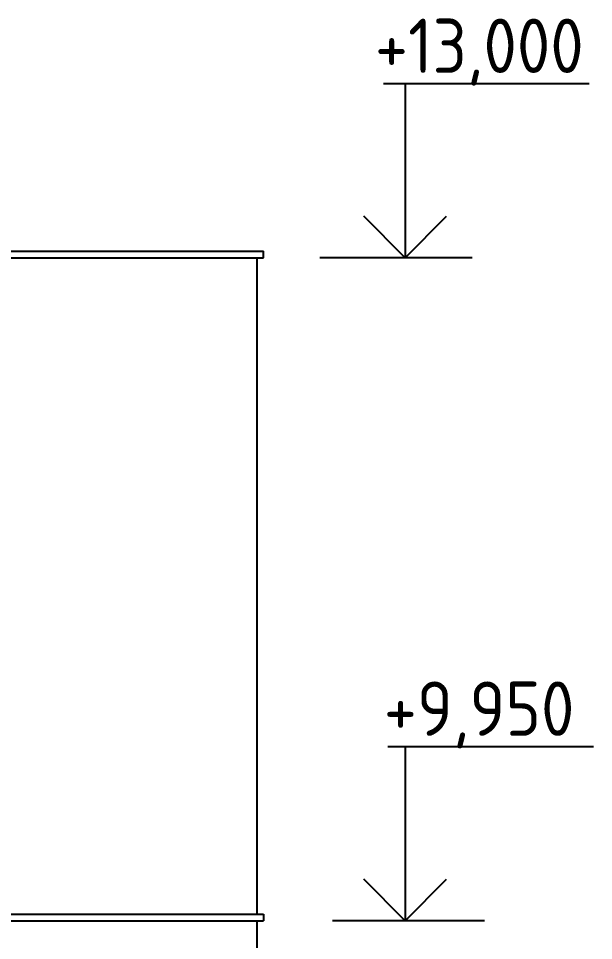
# Model space of a CAD drawing. Extents: x 3792242 to 5145247, y -1546315 to -1031918.
# Drawn here: x 4217506 to 4220154, y -1518785 to -1514543 of the extents above; entities that cross this region are included whole.
import ezdxf

# ---------------------------------------------------------------- set-up
doc = ezdxf.new("R2010")
doc.units = 0
doc.header["$MEASUREMENT"] = 0
doc.layers.add('TENKÁ', color=7, linetype='CONTINUOUS')
doc.styles.add('STYLE1', font='isocp.shx')

msp = doc.modelspace()

# ---------------------------------------------------------------- linework, layer by layer
at = {"layer": 'TENKÁ', "linetype": 'ByBlock', "ltscale": 0.25}
for p, q in [((4220134.307, -1514843.77), (4219186.511, -1514843.77)), ((4219286.698, -1514843.77), (4219286.698, -1515643.77)), ((4219286.698, -1515643.77), (4219095.779, -1515452.851)), ((4219286.698, -1515643.77), (4219477.616, -1515452.851)), ((4220154.307, -1517893.77), (4219206.511, -1517893.77)), ((4219286.698, -1517893.77), (4219286.698, -1518693.77)), ((4219286.698, -1518693.77), (4219095.779, -1518502.851)), ((4219286.698, -1518693.77), (4219477.616, -1518502.851))]:
    msp.add_line(p, q, dxfattribs=at)
at = {"layer": 'TENKÁ'}
for p, q in [((4215829.314, -1515613.77), (4218634.314, -1515613.77)), ((4218634.314, -1515643.77), (4218634.314, -1515613.77)), ((4215829.314, -1515643.77), (4218634.314, -1515643.77)), ((4218604.314, -1515643.77), (4218604.314, -1518663.77)), ((4173034.314, -1518663.77), (4218634.314, -1518663.77)), ((4218634.314, -1518663.77), (4218634.314, -1518693.77)), ((4173034.314, -1518693.77), (4218634.314, -1518693.77)), ((4218604.314, -1518693.77), (4218604.314, -1531611.501))]:
    msp.add_line(p, q, dxfattribs=at)
at = {"layer": 'TENKÁ', "color": 8}
for p, q in [((4219594.585, -1515643.77), (4218894.585, -1515643.77)), ((4219652.585, -1518693.77), (4218952.585, -1518693.77))]:
    msp.add_line(p, q, dxfattribs=at)

# ---------------------------------------------------------------- texts
at = {"layer": 'TENKÁ', "ltscale": 0.25, "style": 'STYLE1'}
for s, p in [('+13,000', (4219147.476, -1514793.728)), ('+9,950', (4219188.383, -1517843.117))]:
    msp.add_text(s, height=250, dxfattribs=at).set_placement(p)

doc.saveas('drawing.dxf')
